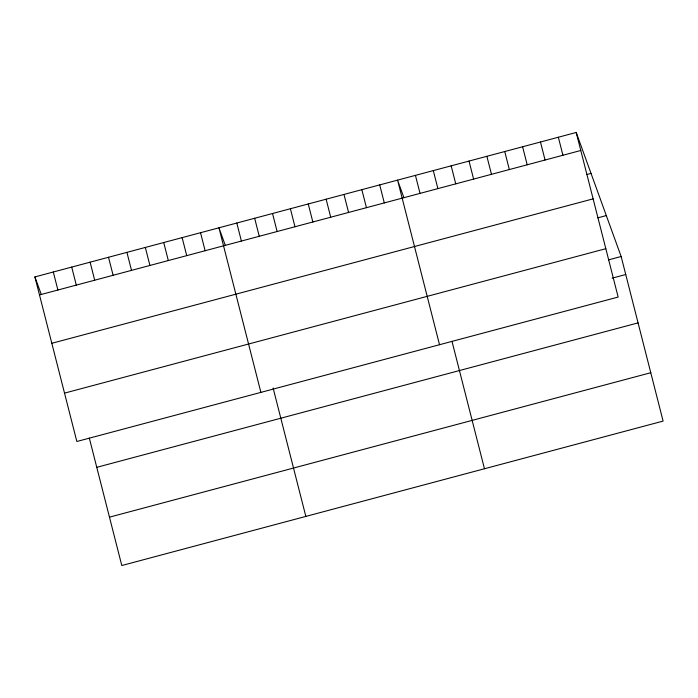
<?xml version="1.0" encoding="UTF-8"?>
<svg xmlns="http://www.w3.org/2000/svg" width="698" height="698" viewBox="0 0 698 698"><rect width="100%" height="100%" fill="white"/><g stroke="black" fill="none" stroke-linecap="round" stroke-linejoin="round"><path stroke-width="1.05" d="M576.199 132.472L618.149 297.051L76.85 441.494L34.9 276.914L576.199 132.472L621.15 256.506L663.1 421.086L121.801 565.528L89.318 438.108M39.489 294.931L580.788 150.489M586.826 174.526L591.032 173.401M51.818 343.294L593.117 198.86M597.907 217.82L606.318 215.577M64.521 393.131L605.82 248.689M608.543 259.874L621.15 256.506M612.085 278.17L625.74 274.523M96.769 467.328L638.068 322.886M109.473 517.157L650.772 372.723M403.924 197.682L397.572 180.136L439.522 344.716M225.297 245.347L218.945 227.801L260.895 392.381M34.9 276.914L41.261 294.451M558.339 137.236L562.928 155.253M540.47 142.008L545.068 160.025M522.61 146.772L527.199 164.789M504.75 151.536L509.339 169.553M486.881 156.308L491.479 174.326M469.021 161.072L473.619 179.089M451.161 165.836L455.75 183.853M433.301 170.609L437.89 188.626M415.432 175.373L420.03 193.39M451.99 341.331L484.473 468.751M379.712 184.909L384.301 202.926M361.843 189.673L366.441 207.69M343.983 194.437L348.572 212.454M326.123 199.2L330.712 217.218M308.254 203.973L312.852 221.99M290.394 208.737L294.984 226.754M272.534 213.501L277.123 231.518M254.665 218.273L259.263 236.29M236.805 223.037L241.395 241.054M273.11 387.992L305.846 516.415M200.535 232.713L205.133 250.73M182.134 237.625L186.724 255.643M163.733 242.538L168.323 260.555M145.324 247.45L149.922 265.467M126.923 252.362L131.512 270.379M108.513 257.265L113.111 275.282M90.112 262.178L94.701 280.195M71.711 267.09L76.3 285.107M53.301 272.002L57.899 290.019"/></g></svg>
